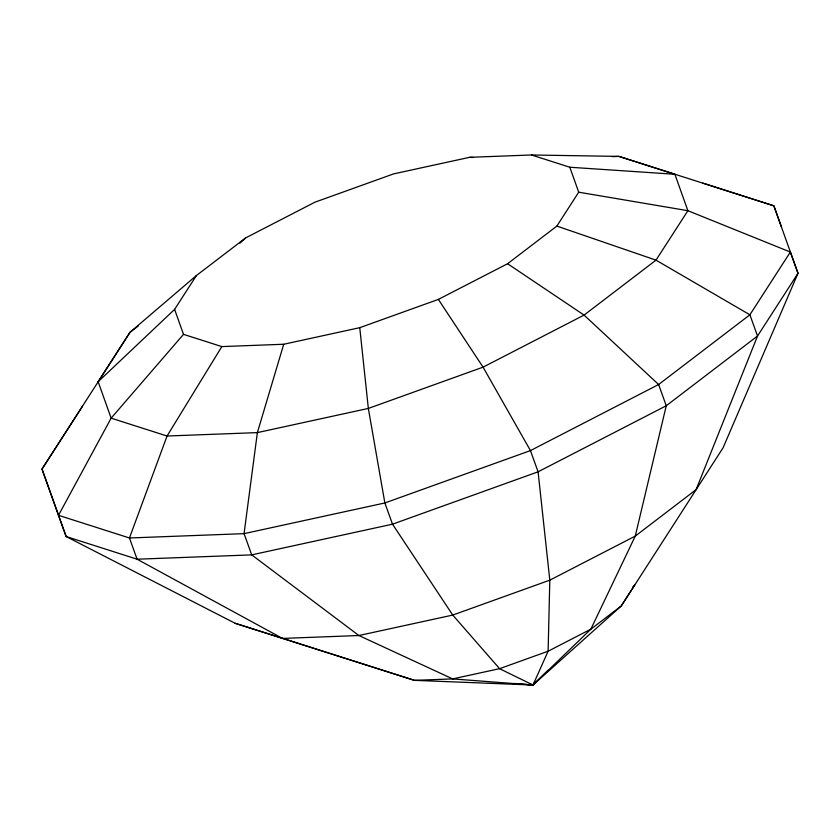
<?xml version="1.0" encoding="UTF-8"?>
<svg xmlns="http://www.w3.org/2000/svg" width="840" height="840" viewBox="0 0 840 840"><rect width="100%" height="100%" fill="white"/><g stroke="black" fill="none" stroke-linecap="round" stroke-linejoin="round"><path stroke-width="1.26" d="M702.901 183.141L773.861 205.821L798 273.273L723.082 447.794L621.254 605.966L590.835 629.202L532.99 685.02L414.445 680.358L235.179 623.301L66.139 536.529L58.506 515.308L111.142 418.152L98.144 381.717L130.032 332.272L196.455 275.499L245.742 237.857L314.958 202.178L393.561 173.901L469.602 157.322L531.489 154.98L569.803 167.234L578.718 192.192L556.868 226.086L507.581 263.728L438.365 299.407L359.751 327.684L283.721 344.253L257.376 432.611L244.062 533.642L251.706 554.873L358.89 635.523L452.644 678.909L532.99 685.02L621.254 605.966L634.746 585.05L632.877 586.876M534.324 682.763L532.99 685.02L514.731 683.445M283.721 344.253L221.834 346.594L167.055 436.023L129.455 537.978L137.099 559.209L282.481 638.421L358.89 635.523L452.76 615.069L549.812 580.157L635.26 536.109L696.108 489.636L757.533 336.031L798 273.273L790.356 252.053L687.887 210.693L578.718 192.192M82.467 406.319L42 469.077L58.506 515.308L129.455 537.978L244.062 533.642L384.867 502.961L530.45 450.597L658.623 384.52L749.889 314.8L790.356 252.053M98.144 381.717L174.605 309.382L196.455 275.499M535.5 682.006L532.99 685.02L529.137 684.296M174.605 309.382L183.509 334.352L111.142 418.152L167.055 436.023L257.376 432.611L368.34 408.429L483.063 367.154L584.073 315.094L655.998 260.148L687.887 210.693L674.877 174.258L618.965 156.398L531.489 154.98M547.922 670.341L532.99 685.02L530.523 684.127M239.904 243.117L245.742 237.857M138.369 325.899L130.032 332.272L42 469.077L66.139 536.529L137.099 559.209L251.706 554.873L392.511 524.181L538.083 471.818L666.267 405.752L757.533 336.031L749.889 314.8L655.998 260.148L556.868 226.086M612.423 156.639L618.965 156.398L773.861 205.821L781.494 227.041M469.602 157.322L473.456 157.49M569.803 167.234L674.877 174.258M235.179 623.301L414.445 680.358L452.644 678.909L499.58 668.682L548.111 651.221L590.835 629.202L635.26 536.109L666.267 405.752L658.623 384.52L584.073 315.094L507.581 263.728M183.509 334.352L221.834 346.594M438.365 299.407L483.063 367.154L530.45 450.597L538.083 471.818L549.812 580.157L548.111 651.221L532.99 685.02L499.58 668.682L452.76 615.069L392.511 524.181L384.867 502.961L368.34 408.429L359.751 327.684"/></g></svg>
